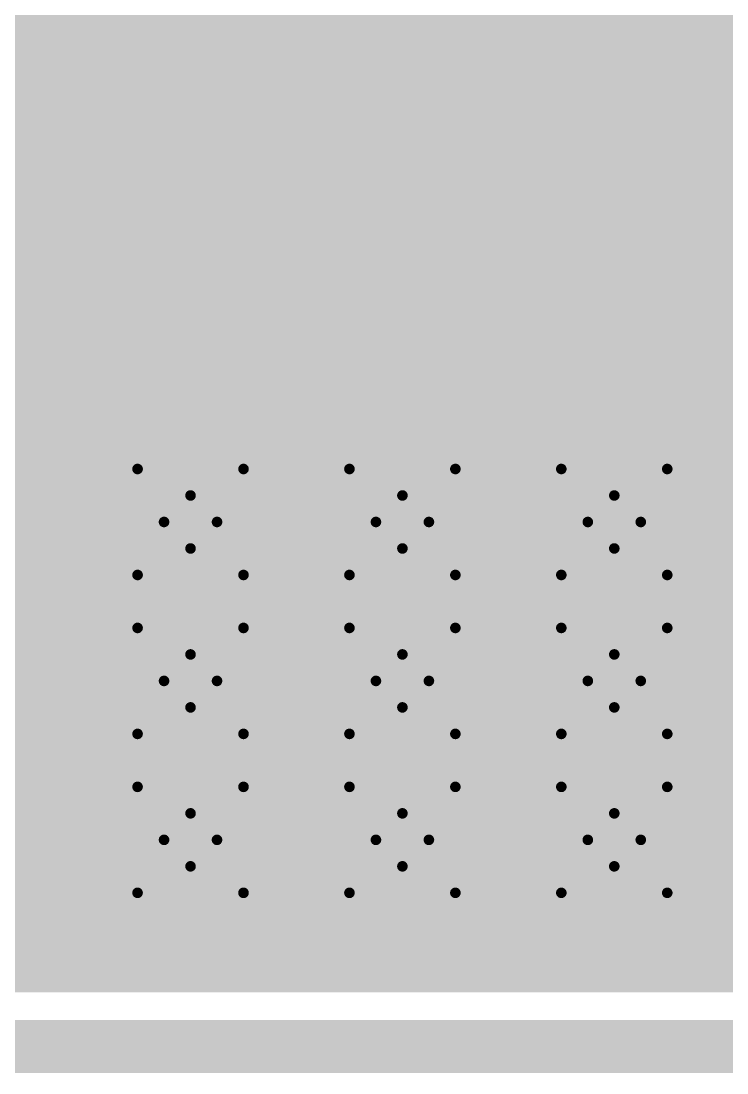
# Model space of a CAD drawing. Header units: inches. Extents: x -11 to 1110, y -7 to 455.
# Drawn here: x 580.21 to 583.6, y -0.13 to 4.92 of the extents above; entities that cross this region are included whole.
import ezdxf

# ---------------------------------------------------------------- set-up
doc = ezdxf.new("R2010")
doc.units = ezdxf.units.IN
for name, color, linetype in [('Board_outline', 216, 'Continuous'), ('Bottom Layer', 5, 'Continuous'), ('Bottom Solder', 6, 'Continuous'), ('Drill Drawing', 1, 'Continuous'), ('Top Layer', 1, 'Continuous'), ('Top Solder', 216, 'Continuous'), ('Via Holes', 16, 'Continuous')]:
    doc.layers.add(name, color=color, linetype=linetype)

msp = doc.modelspace()

# ---------------------------------------------------------------- hatches: boundary and pattern name
at = {"layer": 'Bottom Layer'}
msp.add_hatch(color=5, dxfattribs=at).paths.add_polyline_path([(638.3242, 15.2654), (638.3242, 10.0838), (638.3242, 7.398), (636.2219, 7.398), (636.2219, 8.8331), (633.2504, 8.8331), (633.2504, 9.811), (633.2504, 10.0838), (590.4484, 10.0838), (590.4484, 0.259), (560.1716, 0.259), (560.1716, 5.842), (576.8086, 5.842), (576.8086, 10.4714), (575.6402, 10.4714), (575.6402, 12.0856), (574.0001, 12.0856), (573.731, 12.3547), (573.731, 12.7805), (573.7359, 12.7805), (573.7359, 13.621), (573.9564, 13.621), (573.9564, 12.7805), (574.536, 12.7805), (574.536, 13.621), (586.6384, 13.621), (586.6384, 15.2654)])
h = msp.add_hatch(color=5, dxfattribs=at)
edge = h.paths.add_edge_path()
edge.add_arc((581.025, 2.5146), 0.3, 0, 360)
h = msp.add_hatch(color=5, dxfattribs=at)
edge = h.paths.add_edge_path()
edge.add_arc((582.041, 2.5146), 0.3, 0, 360)
h = msp.add_hatch(color=5, dxfattribs=at)
edge = h.paths.add_edge_path()
edge.add_arc((583.057, 2.5146), 0.3, 0, 360)
h = msp.add_hatch(color=5, dxfattribs=at)
edge = h.paths.add_edge_path()
edge.add_arc((581.025, 1.7526), 0.3, 0, 360)
h = msp.add_hatch(color=5, dxfattribs=at)
edge = h.paths.add_edge_path()
edge.add_arc((582.041, 1.7526), 0.3, 0, 360)
h = msp.add_hatch(color=5, dxfattribs=at)
edge = h.paths.add_edge_path()
edge.add_arc((583.057, 1.7526), 0.3, 0, 360)
h = msp.add_hatch(color=5, dxfattribs=at)
edge = h.paths.add_edge_path()
edge.add_arc((581.025, 0.9906), 0.3, 0, 360)
h = msp.add_hatch(color=5, dxfattribs=at)
edge = h.paths.add_edge_path()
edge.add_arc((582.041, 0.9906), 0.3, 0, 360)
h = msp.add_hatch(color=5, dxfattribs=at)
edge = h.paths.add_edge_path()
edge.add_arc((583.057, 0.9906), 0.3, 0, 360)
at = {"layer": 'Bottom Solder'}
h = msp.add_hatch(color=6, dxfattribs=at)
edge = h.paths.add_edge_path()
edge.add_arc((581.025, 2.5146), 0.4016, 0, 360)
h = msp.add_hatch(color=6, dxfattribs=at)
edge = h.paths.add_edge_path()
edge.add_arc((582.041, 2.5146), 0.4016, 0, 360)
h = msp.add_hatch(color=6, dxfattribs=at)
edge = h.paths.add_edge_path()
edge.add_arc((583.057, 2.5146), 0.4016, 0, 360)
h = msp.add_hatch(color=6, dxfattribs=at)
edge = h.paths.add_edge_path()
edge.add_arc((581.025, 1.7526), 0.4016, 0, 360)
h = msp.add_hatch(color=6, dxfattribs=at)
edge = h.paths.add_edge_path()
edge.add_arc((582.041, 1.7526), 0.4016, 0, 360)
h = msp.add_hatch(color=6, dxfattribs=at)
edge = h.paths.add_edge_path()
edge.add_arc((583.057, 1.7526), 0.4016, 0, 360)
h = msp.add_hatch(color=6, dxfattribs=at)
edge = h.paths.add_edge_path()
edge.add_arc((581.025, 0.9906), 0.4016, 0, 360)
h = msp.add_hatch(color=6, dxfattribs=at)
edge = h.paths.add_edge_path()
edge.add_arc((582.041, 0.9906), 0.4016, 0, 360)
h = msp.add_hatch(color=6, dxfattribs=at)
edge = h.paths.add_edge_path()
edge.add_arc((583.057, 0.9906), 0.4016, 0, 360)
at = {"layer": 'Top Layer'}
msp.add_hatch(color=1, dxfattribs=at).paths.add_polyline_path([(597.792, 8.8204), (597.792, 0.259), (575.6402, 0.259), (575.6402, 10.4714), (575.6402, 12.0856), (575.6402, 13.621), (597.792, 13.621)])
h = msp.add_hatch(color=1, dxfattribs=at)
edge = h.paths.add_edge_path()
edge.add_arc((581.025, 2.5146), 0.3, 0, 360)
h = msp.add_hatch(color=1, dxfattribs=at)
edge = h.paths.add_edge_path()
edge.add_arc((582.041, 2.5146), 0.3, 0, 360)
h = msp.add_hatch(color=1, dxfattribs=at)
edge = h.paths.add_edge_path()
edge.add_arc((583.057, 2.5146), 0.3, 0, 360)
h = msp.add_hatch(color=1, dxfattribs=at)
edge = h.paths.add_edge_path()
edge.add_arc((581.025, 1.7526), 0.3, 0, 360)
h = msp.add_hatch(color=1, dxfattribs=at)
edge = h.paths.add_edge_path()
edge.add_arc((582.041, 1.7526), 0.3, 0, 360)
h = msp.add_hatch(color=1, dxfattribs=at)
edge = h.paths.add_edge_path()
edge.add_arc((583.057, 1.7526), 0.3, 0, 360)
h = msp.add_hatch(color=1, dxfattribs=at)
edge = h.paths.add_edge_path()
edge.add_arc((581.025, 0.9906), 0.3, 0, 360)
h = msp.add_hatch(color=1, dxfattribs=at)
edge = h.paths.add_edge_path()
edge.add_arc((582.041, 0.9906), 0.3, 0, 360)
h = msp.add_hatch(color=1, dxfattribs=at)
edge = h.paths.add_edge_path()
edge.add_arc((583.057, 0.9906), 0.3, 0, 360)
at = {"layer": 'Top Solder'}
h = msp.add_hatch(color=216, dxfattribs=at)
edge = h.paths.add_edge_path()
edge.add_arc((581.025, 2.5146), 0.4016, 0, 360)
h = msp.add_hatch(color=216, dxfattribs=at)
edge = h.paths.add_edge_path()
edge.add_arc((582.041, 2.5146), 0.4016, 0, 360)
h = msp.add_hatch(color=216, dxfattribs=at)
edge = h.paths.add_edge_path()
edge.add_arc((583.057, 2.5146), 0.4016, 0, 360)
h = msp.add_hatch(color=216, dxfattribs=at)
edge = h.paths.add_edge_path()
edge.add_arc((581.025, 1.7526), 0.4016, 0, 360)
h = msp.add_hatch(color=216, dxfattribs=at)
edge = h.paths.add_edge_path()
edge.add_arc((582.041, 1.7526), 0.4016, 0, 360)
h = msp.add_hatch(color=216, dxfattribs=at)
edge = h.paths.add_edge_path()
edge.add_arc((583.057, 1.7526), 0.4016, 0, 360)
h = msp.add_hatch(color=216, dxfattribs=at)
edge = h.paths.add_edge_path()
edge.add_arc((581.025, 0.9906), 0.4016, 0, 360)
h = msp.add_hatch(color=216, dxfattribs=at)
edge = h.paths.add_edge_path()
edge.add_arc((582.041, 0.9906), 0.4016, 0, 360)
h = msp.add_hatch(color=216, dxfattribs=at)
edge = h.paths.add_edge_path()
edge.add_arc((583.057, 0.9906), 0.4016, 0, 360)
at = {"layer": 'Via Holes'}
h = msp.add_hatch(color=7, dxfattribs=at)
edge = h.paths.add_edge_path()
edge.add_arc((581.025, 2.5146), 0.15, 0, 360)
h = msp.add_hatch(color=7, dxfattribs=at)
edge = h.paths.add_edge_path()
edge.add_arc((582.041, 2.5146), 0.15, 0, 360)
h = msp.add_hatch(color=7, dxfattribs=at)
edge = h.paths.add_edge_path()
edge.add_arc((583.057, 2.5146), 0.15, 0, 360)
h = msp.add_hatch(color=7, dxfattribs=at)
edge = h.paths.add_edge_path()
edge.add_arc((581.025, 1.7526), 0.15, 0, 360)
h = msp.add_hatch(color=7, dxfattribs=at)
edge = h.paths.add_edge_path()
edge.add_arc((582.041, 1.7526), 0.15, 0, 360)
h = msp.add_hatch(color=7, dxfattribs=at)
edge = h.paths.add_edge_path()
edge.add_arc((583.057, 1.7526), 0.15, 0, 360)
h = msp.add_hatch(color=7, dxfattribs=at)
edge = h.paths.add_edge_path()
edge.add_arc((581.025, 0.9906), 0.15, 0, 360)
h = msp.add_hatch(color=7, dxfattribs=at)
edge = h.paths.add_edge_path()
edge.add_arc((582.041, 0.9906), 0.15, 0, 360)
h = msp.add_hatch(color=7, dxfattribs=at)
edge = h.paths.add_edge_path()
edge.add_arc((583.057, 0.9906), 0.15, 0, 360)

# ---------------------------------------------------------------- linework, layer by layer
at = {"layer": 'Board_outline'}
msp.add_lwpolyline([(0, 0, 0.254, 0.254, 0), (704, 0, 0.254, 0.254, 0)], format="xyseb", dxfattribs=at)
at = {"layer": 'Drill Drawing'}
for points in [[(580.771, 2.7686, 0.0508, 0.0508, 0), (581.025, 2.6416, 0.0508, 0.0508, 0)], [(580.771, 2.7686, 0.0508, 0.0508, 0), (580.898, 2.5146, 0.0508, 0.0508, 0)], [(581.025, 2.6416, 0.0508, 0.0508, 0), (581.279, 2.7686, 0.0508, 0.0508, 0)], [(581.152, 2.5146, 0.0508, 0.0508, 0), (581.279, 2.7686, 0.0508, 0.0508, 0)], [(581.787, 2.7686, 0.0508, 0.0508, 0), (582.041, 2.6416, 0.0508, 0.0508, 0)], [(581.787, 2.7686, 0.0508, 0.0508, 0), (581.914, 2.5146, 0.0508, 0.0508, 0)], [(582.041, 2.6416, 0.0508, 0.0508, 0), (582.295, 2.7686, 0.0508, 0.0508, 0)], [(582.168, 2.5146, 0.0508, 0.0508, 0), (582.295, 2.7686, 0.0508, 0.0508, 0)], [(582.803, 2.7686, 0.0508, 0.0508, 0), (583.057, 2.6416, 0.0508, 0.0508, 0)], [(582.803, 2.7686, 0.0508, 0.0508, 0), (582.93, 2.5146, 0.0508, 0.0508, 0)], [(583.057, 2.6416, 0.0508, 0.0508, 0), (583.311, 2.7686, 0.0508, 0.0508, 0)], [(583.184, 2.5146, 0.0508, 0.0508, 0), (583.311, 2.7686, 0.0508, 0.0508, 0)], [(580.771, 2.2606, 0.0508, 0.0508, 0), (580.898, 2.5146, 0.0508, 0.0508, 0)], [(581.152, 2.5146, 0.0508, 0.0508, 0), (581.279, 2.2606, 0.0508, 0.0508, 0)], [(581.787, 2.2606, 0.0508, 0.0508, 0), (581.914, 2.5146, 0.0508, 0.0508, 0)], [(582.168, 2.5146, 0.0508, 0.0508, 0), (582.295, 2.2606, 0.0508, 0.0508, 0)], [(582.803, 2.2606, 0.0508, 0.0508, 0), (582.93, 2.5146, 0.0508, 0.0508, 0)], [(583.184, 2.5146, 0.0508, 0.0508, 0), (583.311, 2.2606, 0.0508, 0.0508, 0)], [(580.771, 2.2606, 0.0508, 0.0508, 0), (581.025, 2.3876, 0.0508, 0.0508, 0)], [(581.025, 2.3876, 0.0508, 0.0508, 0), (581.279, 2.2606, 0.0508, 0.0508, 0)], [(581.787, 2.2606, 0.0508, 0.0508, 0), (582.041, 2.3876, 0.0508, 0.0508, 0)], [(582.041, 2.3876, 0.0508, 0.0508, 0), (582.295, 2.2606, 0.0508, 0.0508, 0)], [(582.803, 2.2606, 0.0508, 0.0508, 0), (583.057, 2.3876, 0.0508, 0.0508, 0)], [(583.057, 2.3876, 0.0508, 0.0508, 0), (583.311, 2.2606, 0.0508, 0.0508, 0)], [(580.771, 2.0066, 0.0508, 0.0508, 0), (581.025, 1.8796, 0.0508, 0.0508, 0)], [(580.771, 2.0066, 0.0508, 0.0508, 0), (580.898, 1.7526, 0.0508, 0.0508, 0)], [(581.025, 1.8796, 0.0508, 0.0508, 0), (581.279, 2.0066, 0.0508, 0.0508, 0)], [(581.152, 1.7526, 0.0508, 0.0508, 0), (581.279, 2.0066, 0.0508, 0.0508, 0)], [(581.787, 2.0066, 0.0508, 0.0508, 0), (582.041, 1.8796, 0.0508, 0.0508, 0)], [(581.787, 2.0066, 0.0508, 0.0508, 0), (581.914, 1.7526, 0.0508, 0.0508, 0)], [(582.041, 1.8796, 0.0508, 0.0508, 0), (582.295, 2.0066, 0.0508, 0.0508, 0)], [(582.168, 1.7526, 0.0508, 0.0508, 0), (582.295, 2.0066, 0.0508, 0.0508, 0)], [(582.803, 2.0066, 0.0508, 0.0508, 0), (583.057, 1.8796, 0.0508, 0.0508, 0)], [(582.803, 2.0066, 0.0508, 0.0508, 0), (582.93, 1.7526, 0.0508, 0.0508, 0)], [(583.057, 1.8796, 0.0508, 0.0508, 0), (583.311, 2.0066, 0.0508, 0.0508, 0)], [(583.184, 1.7526, 0.0508, 0.0508, 0), (583.311, 2.0066, 0.0508, 0.0508, 0)], [(580.771, 1.4986, 0.0508, 0.0508, 0), (580.898, 1.7526, 0.0508, 0.0508, 0)], [(581.152, 1.7526, 0.0508, 0.0508, 0), (581.279, 1.4986, 0.0508, 0.0508, 0)], [(581.787, 1.4986, 0.0508, 0.0508, 0), (581.914, 1.7526, 0.0508, 0.0508, 0)], [(582.168, 1.7526, 0.0508, 0.0508, 0), (582.295, 1.4986, 0.0508, 0.0508, 0)], [(582.803, 1.4986, 0.0508, 0.0508, 0), (582.93, 1.7526, 0.0508, 0.0508, 0)], [(583.184, 1.7526, 0.0508, 0.0508, 0), (583.311, 1.4986, 0.0508, 0.0508, 0)], [(580.771, 1.4986, 0.0508, 0.0508, 0), (581.025, 1.6256, 0.0508, 0.0508, 0)], [(581.025, 1.6256, 0.0508, 0.0508, 0), (581.279, 1.4986, 0.0508, 0.0508, 0)], [(581.787, 1.4986, 0.0508, 0.0508, 0), (582.041, 1.6256, 0.0508, 0.0508, 0)], [(582.041, 1.6256, 0.0508, 0.0508, 0), (582.295, 1.4986, 0.0508, 0.0508, 0)], [(582.803, 1.4986, 0.0508, 0.0508, 0), (583.057, 1.6256, 0.0508, 0.0508, 0)], [(583.057, 1.6256, 0.0508, 0.0508, 0), (583.311, 1.4986, 0.0508, 0.0508, 0)], [(580.771, 1.2446, 0.0508, 0.0508, 0), (581.025, 1.1176, 0.0508, 0.0508, 0)], [(580.771, 1.2446, 0.0508, 0.0508, 0), (580.898, 0.9906, 0.0508, 0.0508, 0)], [(581.025, 1.1176, 0.0508, 0.0508, 0), (581.279, 1.2446, 0.0508, 0.0508, 0)], [(581.152, 0.9906, 0.0508, 0.0508, 0), (581.279, 1.2446, 0.0508, 0.0508, 0)], [(581.787, 1.2446, 0.0508, 0.0508, 0), (582.041, 1.1176, 0.0508, 0.0508, 0)], [(581.787, 1.2446, 0.0508, 0.0508, 0), (581.914, 0.9906, 0.0508, 0.0508, 0)], [(582.041, 1.1176, 0.0508, 0.0508, 0), (582.295, 1.2446, 0.0508, 0.0508, 0)], [(582.168, 0.9906, 0.0508, 0.0508, 0), (582.295, 1.2446, 0.0508, 0.0508, 0)], [(582.803, 1.2446, 0.0508, 0.0508, 0), (583.057, 1.1176, 0.0508, 0.0508, 0)], [(582.803, 1.2446, 0.0508, 0.0508, 0), (582.93, 0.9906, 0.0508, 0.0508, 0)], [(583.057, 1.1176, 0.0508, 0.0508, 0), (583.311, 1.2446, 0.0508, 0.0508, 0)], [(583.184, 0.9906, 0.0508, 0.0508, 0), (583.311, 1.2446, 0.0508, 0.0508, 0)], [(580.771, 0.7366, 0.0508, 0.0508, 0), (580.898, 0.9906, 0.0508, 0.0508, 0)], [(581.152, 0.9906, 0.0508, 0.0508, 0), (581.279, 0.7366, 0.0508, 0.0508, 0)], [(581.787, 0.7366, 0.0508, 0.0508, 0), (581.914, 0.9906, 0.0508, 0.0508, 0)], [(582.168, 0.9906, 0.0508, 0.0508, 0), (582.295, 0.7366, 0.0508, 0.0508, 0)], [(582.803, 0.7366, 0.0508, 0.0508, 0), (582.93, 0.9906, 0.0508, 0.0508, 0)], [(583.184, 0.9906, 0.0508, 0.0508, 0), (583.311, 0.7366, 0.0508, 0.0508, 0)], [(580.771, 0.7366, 0.0508, 0.0508, 0), (581.025, 0.8636, 0.0508, 0.0508, 0)], [(581.025, 0.8636, 0.0508, 0.0508, 0), (581.279, 0.7366, 0.0508, 0.0508, 0)], [(581.787, 0.7366, 0.0508, 0.0508, 0), (582.041, 0.8636, 0.0508, 0.0508, 0)], [(582.041, 0.8636, 0.0508, 0.0508, 0), (582.295, 0.7366, 0.0508, 0.0508, 0)], [(582.803, 0.7366, 0.0508, 0.0508, 0), (583.057, 0.8636, 0.0508, 0.0508, 0)], [(583.057, 0.8636, 0.0508, 0.0508, 0), (583.311, 0.7366, 0.0508, 0.0508, 0)]]:
    msp.add_lwpolyline(points, format="xyseb", dxfattribs=at)
for points in [[(580.7583, 2.7686, 0.0254, 0.0254, 1), (580.7837, 2.7686, 0.0254, 0.0254, 1)], [(580.7583, 2.7686, 0.0254, 0.0254, 1), (580.7837, 2.7686, 0.0254, 0.0254, 1)], [(581.2663, 2.7686, 0.0254, 0.0254, 1), (581.2917, 2.7686, 0.0254, 0.0254, 1)], [(581.2663, 2.7686, 0.0254, 0.0254, 1), (581.2917, 2.7686, 0.0254, 0.0254, 1)], [(581.7743, 2.7686, 0.0254, 0.0254, 1), (581.7997, 2.7686, 0.0254, 0.0254, 1)], [(581.7743, 2.7686, 0.0254, 0.0254, 1), (581.7997, 2.7686, 0.0254, 0.0254, 1)], [(582.2823, 2.7686, 0.0254, 0.0254, 1), (582.3077, 2.7686, 0.0254, 0.0254, 1)], [(582.2823, 2.7686, 0.0254, 0.0254, 1), (582.3077, 2.7686, 0.0254, 0.0254, 1)], [(582.7903, 2.7686, 0.0254, 0.0254, 1), (582.8157, 2.7686, 0.0254, 0.0254, 1)], [(582.7903, 2.7686, 0.0254, 0.0254, 1), (582.8157, 2.7686, 0.0254, 0.0254, 1)], [(583.2983, 2.7686, 0.0254, 0.0254, 1), (583.3237, 2.7686, 0.0254, 0.0254, 1)], [(583.2983, 2.7686, 0.0254, 0.0254, 1), (583.3237, 2.7686, 0.0254, 0.0254, 1)], [(581.0123, 2.6416, 0.0254, 0.0254, 1), (581.0377, 2.6416, 0.0254, 0.0254, 1)], [(581.0123, 2.6416, 0.0254, 0.0254, 1), (581.0377, 2.6416, 0.0254, 0.0254, 1)], [(582.0283, 2.6416, 0.0254, 0.0254, 1), (582.0537, 2.6416, 0.0254, 0.0254, 1)], [(582.0283, 2.6416, 0.0254, 0.0254, 1), (582.0537, 2.6416, 0.0254, 0.0254, 1)], [(583.0443, 2.6416, 0.0254, 0.0254, 1), (583.0697, 2.6416, 0.0254, 0.0254, 1)], [(583.0443, 2.6416, 0.0254, 0.0254, 1), (583.0697, 2.6416, 0.0254, 0.0254, 1)], [(580.8853, 2.5146, 0.0254, 0.0254, 1), (580.9107, 2.5146, 0.0254, 0.0254, 1)], [(580.8853, 2.5146, 0.0254, 0.0254, 1), (580.9107, 2.5146, 0.0254, 0.0254, 1)], [(581.1393, 2.5146, 0.0254, 0.0254, 1), (581.1647, 2.5146, 0.0254, 0.0254, 1)], [(581.1393, 2.5146, 0.0254, 0.0254, 1), (581.1647, 2.5146, 0.0254, 0.0254, 1)], [(581.9013, 2.5146, 0.0254, 0.0254, 1), (581.9267, 2.5146, 0.0254, 0.0254, 1)], [(581.9013, 2.5146, 0.0254, 0.0254, 1), (581.9267, 2.5146, 0.0254, 0.0254, 1)], [(582.1553, 2.5146, 0.0254, 0.0254, 1), (582.1807, 2.5146, 0.0254, 0.0254, 1)], [(582.1553, 2.5146, 0.0254, 0.0254, 1), (582.1807, 2.5146, 0.0254, 0.0254, 1)], [(582.9173, 2.5146, 0.0254, 0.0254, 1), (582.9427, 2.5146, 0.0254, 0.0254, 1)], [(582.9173, 2.5146, 0.0254, 0.0254, 1), (582.9427, 2.5146, 0.0254, 0.0254, 1)], [(583.1713, 2.5146, 0.0254, 0.0254, 1), (583.1967, 2.5146, 0.0254, 0.0254, 1)], [(583.1713, 2.5146, 0.0254, 0.0254, 1), (583.1967, 2.5146, 0.0254, 0.0254, 1)], [(581.0123, 2.3876, 0.0254, 0.0254, 1), (581.0377, 2.3876, 0.0254, 0.0254, 1)], [(581.0123, 2.3876, 0.0254, 0.0254, 1), (581.0377, 2.3876, 0.0254, 0.0254, 1)], [(582.0283, 2.3876, 0.0254, 0.0254, 1), (582.0537, 2.3876, 0.0254, 0.0254, 1)], [(582.0283, 2.3876, 0.0254, 0.0254, 1), (582.0537, 2.3876, 0.0254, 0.0254, 1)], [(583.0443, 2.3876, 0.0254, 0.0254, 1), (583.0697, 2.3876, 0.0254, 0.0254, 1)], [(583.0443, 2.3876, 0.0254, 0.0254, 1), (583.0697, 2.3876, 0.0254, 0.0254, 1)], [(580.7583, 2.2606, 0.0254, 0.0254, 1), (580.7837, 2.2606, 0.0254, 0.0254, 1)], [(580.7583, 2.2606, 0.0254, 0.0254, 1), (580.7837, 2.2606, 0.0254, 0.0254, 1)], [(581.2663, 2.2606, 0.0254, 0.0254, 1), (581.2917, 2.2606, 0.0254, 0.0254, 1)], [(581.2663, 2.2606, 0.0254, 0.0254, 1), (581.2917, 2.2606, 0.0254, 0.0254, 1)], [(581.7743, 2.2606, 0.0254, 0.0254, 1), (581.7997, 2.2606, 0.0254, 0.0254, 1)], [(581.7743, 2.2606, 0.0254, 0.0254, 1), (581.7997, 2.2606, 0.0254, 0.0254, 1)], [(582.2823, 2.2606, 0.0254, 0.0254, 1), (582.3077, 2.2606, 0.0254, 0.0254, 1)], [(582.2823, 2.2606, 0.0254, 0.0254, 1), (582.3077, 2.2606, 0.0254, 0.0254, 1)], [(582.7903, 2.2606, 0.0254, 0.0254, 1), (582.8157, 2.2606, 0.0254, 0.0254, 1)], [(582.7903, 2.2606, 0.0254, 0.0254, 1), (582.8157, 2.2606, 0.0254, 0.0254, 1)], [(583.2983, 2.2606, 0.0254, 0.0254, 1), (583.3237, 2.2606, 0.0254, 0.0254, 1)], [(583.2983, 2.2606, 0.0254, 0.0254, 1), (583.3237, 2.2606, 0.0254, 0.0254, 1)], [(580.7583, 2.0066, 0.0254, 0.0254, 1), (580.7837, 2.0066, 0.0254, 0.0254, 1)], [(580.7583, 2.0066, 0.0254, 0.0254, 1), (580.7837, 2.0066, 0.0254, 0.0254, 1)], [(581.2663, 2.0066, 0.0254, 0.0254, 1), (581.2917, 2.0066, 0.0254, 0.0254, 1)], [(581.2663, 2.0066, 0.0254, 0.0254, 1), (581.2917, 2.0066, 0.0254, 0.0254, 1)], [(581.7743, 2.0066, 0.0254, 0.0254, 1), (581.7997, 2.0066, 0.0254, 0.0254, 1)], [(581.7743, 2.0066, 0.0254, 0.0254, 1), (581.7997, 2.0066, 0.0254, 0.0254, 1)], [(582.2823, 2.0066, 0.0254, 0.0254, 1), (582.3077, 2.0066, 0.0254, 0.0254, 1)], [(582.2823, 2.0066, 0.0254, 0.0254, 1), (582.3077, 2.0066, 0.0254, 0.0254, 1)], [(582.7903, 2.0066, 0.0254, 0.0254, 1), (582.8157, 2.0066, 0.0254, 0.0254, 1)], [(582.7903, 2.0066, 0.0254, 0.0254, 1), (582.8157, 2.0066, 0.0254, 0.0254, 1)], [(583.2983, 2.0066, 0.0254, 0.0254, 1), (583.3237, 2.0066, 0.0254, 0.0254, 1)], [(583.2983, 2.0066, 0.0254, 0.0254, 1), (583.3237, 2.0066, 0.0254, 0.0254, 1)], [(581.0123, 1.8796, 0.0254, 0.0254, 1), (581.0377, 1.8796, 0.0254, 0.0254, 1)], [(581.0123, 1.8796, 0.0254, 0.0254, 1), (581.0377, 1.8796, 0.0254, 0.0254, 1)], [(582.0283, 1.8796, 0.0254, 0.0254, 1), (582.0537, 1.8796, 0.0254, 0.0254, 1)], [(582.0283, 1.8796, 0.0254, 0.0254, 1), (582.0537, 1.8796, 0.0254, 0.0254, 1)], [(583.0443, 1.8796, 0.0254, 0.0254, 1), (583.0697, 1.8796, 0.0254, 0.0254, 1)], [(583.0443, 1.8796, 0.0254, 0.0254, 1), (583.0697, 1.8796, 0.0254, 0.0254, 1)], [(580.8853, 1.7526, 0.0254, 0.0254, 1), (580.9107, 1.7526, 0.0254, 0.0254, 1)], [(580.8853, 1.7526, 0.0254, 0.0254, 1), (580.9107, 1.7526, 0.0254, 0.0254, 1)], [(581.1393, 1.7526, 0.0254, 0.0254, 1), (581.1647, 1.7526, 0.0254, 0.0254, 1)], [(581.1393, 1.7526, 0.0254, 0.0254, 1), (581.1647, 1.7526, 0.0254, 0.0254, 1)], [(581.9013, 1.7526, 0.0254, 0.0254, 1), (581.9267, 1.7526, 0.0254, 0.0254, 1)], [(581.9013, 1.7526, 0.0254, 0.0254, 1), (581.9267, 1.7526, 0.0254, 0.0254, 1)], [(582.1553, 1.7526, 0.0254, 0.0254, 1), (582.1807, 1.7526, 0.0254, 0.0254, 1)], [(582.1553, 1.7526, 0.0254, 0.0254, 1), (582.1807, 1.7526, 0.0254, 0.0254, 1)], [(582.9173, 1.7526, 0.0254, 0.0254, 1), (582.9427, 1.7526, 0.0254, 0.0254, 1)], [(582.9173, 1.7526, 0.0254, 0.0254, 1), (582.9427, 1.7526, 0.0254, 0.0254, 1)], [(583.1713, 1.7526, 0.0254, 0.0254, 1), (583.1967, 1.7526, 0.0254, 0.0254, 1)], [(583.1713, 1.7526, 0.0254, 0.0254, 1), (583.1967, 1.7526, 0.0254, 0.0254, 1)], [(581.0123, 1.6256, 0.0254, 0.0254, 1), (581.0377, 1.6256, 0.0254, 0.0254, 1)], [(581.0123, 1.6256, 0.0254, 0.0254, 1), (581.0377, 1.6256, 0.0254, 0.0254, 1)], [(582.0283, 1.6256, 0.0254, 0.0254, 1), (582.0537, 1.6256, 0.0254, 0.0254, 1)], [(582.0283, 1.6256, 0.0254, 0.0254, 1), (582.0537, 1.6256, 0.0254, 0.0254, 1)], [(583.0443, 1.6256, 0.0254, 0.0254, 1), (583.0697, 1.6256, 0.0254, 0.0254, 1)], [(583.0443, 1.6256, 0.0254, 0.0254, 1), (583.0697, 1.6256, 0.0254, 0.0254, 1)], [(580.7583, 1.4986, 0.0254, 0.0254, 1), (580.7837, 1.4986, 0.0254, 0.0254, 1)], [(580.7583, 1.4986, 0.0254, 0.0254, 1), (580.7837, 1.4986, 0.0254, 0.0254, 1)], [(581.2663, 1.4986, 0.0254, 0.0254, 1), (581.2917, 1.4986, 0.0254, 0.0254, 1)], [(581.2663, 1.4986, 0.0254, 0.0254, 1), (581.2917, 1.4986, 0.0254, 0.0254, 1)], [(581.7743, 1.4986, 0.0254, 0.0254, 1), (581.7997, 1.4986, 0.0254, 0.0254, 1)], [(581.7743, 1.4986, 0.0254, 0.0254, 1), (581.7997, 1.4986, 0.0254, 0.0254, 1)], [(582.2823, 1.4986, 0.0254, 0.0254, 1), (582.3077, 1.4986, 0.0254, 0.0254, 1)], [(582.2823, 1.4986, 0.0254, 0.0254, 1), (582.3077, 1.4986, 0.0254, 0.0254, 1)], [(582.7903, 1.4986, 0.0254, 0.0254, 1), (582.8157, 1.4986, 0.0254, 0.0254, 1)], [(582.7903, 1.4986, 0.0254, 0.0254, 1), (582.8157, 1.4986, 0.0254, 0.0254, 1)], [(583.2983, 1.4986, 0.0254, 0.0254, 1), (583.3237, 1.4986, 0.0254, 0.0254, 1)], [(583.2983, 1.4986, 0.0254, 0.0254, 1), (583.3237, 1.4986, 0.0254, 0.0254, 1)], [(580.7583, 1.2446, 0.0254, 0.0254, 1), (580.7837, 1.2446, 0.0254, 0.0254, 1)], [(580.7583, 1.2446, 0.0254, 0.0254, 1), (580.7837, 1.2446, 0.0254, 0.0254, 1)], [(581.2663, 1.2446, 0.0254, 0.0254, 1), (581.2917, 1.2446, 0.0254, 0.0254, 1)], [(581.2663, 1.2446, 0.0254, 0.0254, 1), (581.2917, 1.2446, 0.0254, 0.0254, 1)], [(581.7743, 1.2446, 0.0254, 0.0254, 1), (581.7997, 1.2446, 0.0254, 0.0254, 1)], [(581.7743, 1.2446, 0.0254, 0.0254, 1), (581.7997, 1.2446, 0.0254, 0.0254, 1)], [(582.2823, 1.2446, 0.0254, 0.0254, 1), (582.3077, 1.2446, 0.0254, 0.0254, 1)], [(582.2823, 1.2446, 0.0254, 0.0254, 1), (582.3077, 1.2446, 0.0254, 0.0254, 1)], [(582.7903, 1.2446, 0.0254, 0.0254, 1), (582.8157, 1.2446, 0.0254, 0.0254, 1)], [(582.7903, 1.2446, 0.0254, 0.0254, 1), (582.8157, 1.2446, 0.0254, 0.0254, 1)], [(583.2983, 1.2446, 0.0254, 0.0254, 1), (583.3237, 1.2446, 0.0254, 0.0254, 1)], [(583.2983, 1.2446, 0.0254, 0.0254, 1), (583.3237, 1.2446, 0.0254, 0.0254, 1)], [(581.0123, 1.1176, 0.0254, 0.0254, 1), (581.0377, 1.1176, 0.0254, 0.0254, 1)], [(581.0123, 1.1176, 0.0254, 0.0254, 1), (581.0377, 1.1176, 0.0254, 0.0254, 1)], [(582.0283, 1.1176, 0.0254, 0.0254, 1), (582.0537, 1.1176, 0.0254, 0.0254, 1)], [(582.0283, 1.1176, 0.0254, 0.0254, 1), (582.0537, 1.1176, 0.0254, 0.0254, 1)], [(583.0443, 1.1176, 0.0254, 0.0254, 1), (583.0697, 1.1176, 0.0254, 0.0254, 1)], [(583.0443, 1.1176, 0.0254, 0.0254, 1), (583.0697, 1.1176, 0.0254, 0.0254, 1)], [(580.8853, 0.9906, 0.0254, 0.0254, 1), (580.9107, 0.9906, 0.0254, 0.0254, 1)], [(580.8853, 0.9906, 0.0254, 0.0254, 1), (580.9107, 0.9906, 0.0254, 0.0254, 1)], [(581.1393, 0.9906, 0.0254, 0.0254, 1), (581.1647, 0.9906, 0.0254, 0.0254, 1)], [(581.1393, 0.9906, 0.0254, 0.0254, 1), (581.1647, 0.9906, 0.0254, 0.0254, 1)], [(581.9013, 0.9906, 0.0254, 0.0254, 1), (581.9267, 0.9906, 0.0254, 0.0254, 1)], [(581.9013, 0.9906, 0.0254, 0.0254, 1), (581.9267, 0.9906, 0.0254, 0.0254, 1)], [(582.1553, 0.9906, 0.0254, 0.0254, 1), (582.1807, 0.9906, 0.0254, 0.0254, 1)], [(582.1553, 0.9906, 0.0254, 0.0254, 1), (582.1807, 0.9906, 0.0254, 0.0254, 1)], [(582.9173, 0.9906, 0.0254, 0.0254, 1), (582.9427, 0.9906, 0.0254, 0.0254, 1)], [(582.9173, 0.9906, 0.0254, 0.0254, 1), (582.9427, 0.9906, 0.0254, 0.0254, 1)], [(583.1713, 0.9906, 0.0254, 0.0254, 1), (583.1967, 0.9906, 0.0254, 0.0254, 1)], [(583.1713, 0.9906, 0.0254, 0.0254, 1), (583.1967, 0.9906, 0.0254, 0.0254, 1)], [(581.0123, 0.8636, 0.0254, 0.0254, 1), (581.0377, 0.8636, 0.0254, 0.0254, 1)], [(581.0123, 0.8636, 0.0254, 0.0254, 1), (581.0377, 0.8636, 0.0254, 0.0254, 1)], [(582.0283, 0.8636, 0.0254, 0.0254, 1), (582.0537, 0.8636, 0.0254, 0.0254, 1)], [(582.0283, 0.8636, 0.0254, 0.0254, 1), (582.0537, 0.8636, 0.0254, 0.0254, 1)], [(583.0443, 0.8636, 0.0254, 0.0254, 1), (583.0697, 0.8636, 0.0254, 0.0254, 1)], [(583.0443, 0.8636, 0.0254, 0.0254, 1), (583.0697, 0.8636, 0.0254, 0.0254, 1)], [(580.7583, 0.7366, 0.0254, 0.0254, 1), (580.7837, 0.7366, 0.0254, 0.0254, 1)], [(580.7583, 0.7366, 0.0254, 0.0254, 1), (580.7837, 0.7366, 0.0254, 0.0254, 1)], [(581.2663, 0.7366, 0.0254, 0.0254, 1), (581.2917, 0.7366, 0.0254, 0.0254, 1)], [(581.2663, 0.7366, 0.0254, 0.0254, 1), (581.2917, 0.7366, 0.0254, 0.0254, 1)], [(581.7743, 0.7366, 0.0254, 0.0254, 1), (581.7997, 0.7366, 0.0254, 0.0254, 1)], [(581.7743, 0.7366, 0.0254, 0.0254, 1), (581.7997, 0.7366, 0.0254, 0.0254, 1)], [(582.2823, 0.7366, 0.0254, 0.0254, 1), (582.3077, 0.7366, 0.0254, 0.0254, 1)], [(582.2823, 0.7366, 0.0254, 0.0254, 1), (582.3077, 0.7366, 0.0254, 0.0254, 1)], [(582.7903, 0.7366, 0.0254, 0.0254, 1), (582.8157, 0.7366, 0.0254, 0.0254, 1)], [(582.7903, 0.7366, 0.0254, 0.0254, 1), (582.8157, 0.7366, 0.0254, 0.0254, 1)], [(583.2983, 0.7366, 0.0254, 0.0254, 1), (583.3237, 0.7366, 0.0254, 0.0254, 1)], [(583.2983, 0.7366, 0.0254, 0.0254, 1), (583.3237, 0.7366, 0.0254, 0.0254, 1)]]:
    msp.add_lwpolyline(points, format="xyseb", close=True, dxfattribs=at)

doc.saveas('drawing.dxf')
